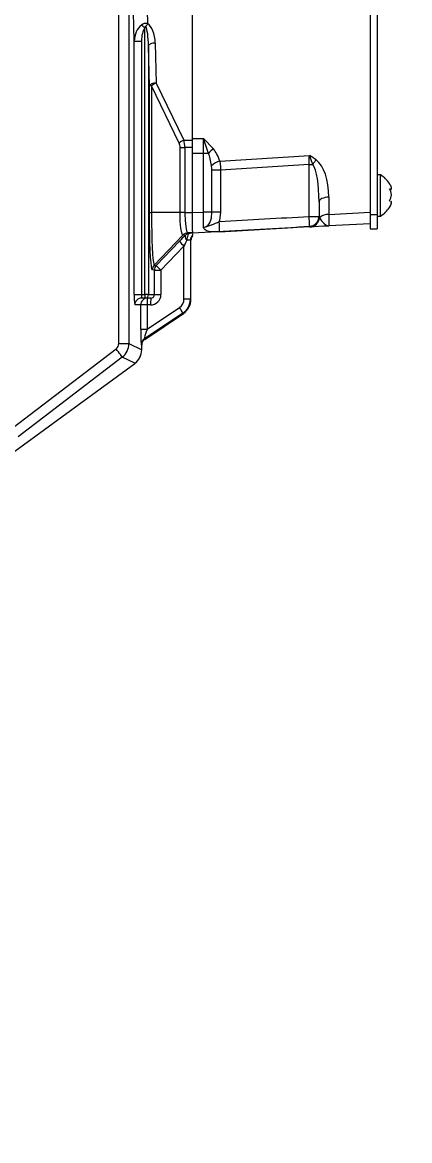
# Model space of a CAD drawing. Header units: millimetres. Extents: x 20 to 768, y 29 to 540.
# Drawn here: x 214.32 to 225.65, y 416.66 to 449.36 of the extents above; entities that cross this region are included whole.
import ezdxf

# ---------------------------------------------------------------- set-up
doc = ezdxf.new("R2010")
doc.units = ezdxf.units.MM
doc.linetypes.add('CENTERX2', pattern=[20.32, 12.7, -2.54, 2.54, -2.54])
doc.styles.add('SLDTEXTSTYLE0', font='TXT', dxfattribs={"width": 0.605})
doc.dimstyles.new('SLDDIMSTYLE0', dxfattribs={"dimtxt": 3.5, "dimasz": 3.5, "dimexe": 0, "dimexo": 0.0625, "dimgap": 0.875, "dimtad": 1, "dimtoh": 1, "dimlfac": 10, "dimrnd": 1e-09, "dimzin": 12, "dimdsep": 46, "dimtxsty": 'SLDTEXTSTYLE0', "dimsah": 1, "dimcen": 0.09, "dimadec": 0, "dimazin": 0, "dimtfac": 1, "dimtdec": 3, "dimtofl": 0, "dimtmove": 0, "dimatfit": 3, "dimfxl": 1, "dimfrac": 2, "dimtolj": 1, "dimtzin": 12, "dimarcsym": 0})

# ---------------------------------------------------------------- blocks, each defined once
blk = doc.blocks.new('*D11')
at = {"color": 7, "linetype": 'Continuous', "lineweight": 0, "transparency": 16777216}
for p, q in [((203.003, 512.502), (355.828, 512.502)), ((354.328, 252.399), (354.328, 512.502)), ((232.505, 252.399), (355.828, 252.399))]:
    blk.add_line(p, q, dxfattribs=at)
for points in [[(354.328, 512.502), (353.79, 509.002), (354.867, 509.002)], [(354.328, 252.399), (354.867, 255.899), (353.79, 255.899)]]:
    blk.add_solid(points, dxfattribs=at)
at = {"color": 7, "linetype": 'Continuous', "lineweight": 0, "transparency": 16777216, "insert": (349.816, 377.113), "char_height": 3.5, "attachment_point": 1, "rotation": 90, "style": 'SLDTEXTSTYLE0'}
blk.add_mtext('2601', dxfattribs=at)

msp = doc.modelspace()

# ---------------------------------------------------------------- linework, layer by layer
at = {"color": 7, "linetype": 'Continuous', "lineweight": 15}
for p, q in [((217.142291, 439.972392), (217.142291, 455.14504)), ((217.441879, 454.903117), (217.441879, 439.972392)), ((217.596285, 448.810736), (217.442672, 454.877082)), ((217.842121, 455.051103), (217.987056, 449.327496)), ((219.302617, 445.967892), (219.302617, 454.345384)), ((224.499024, 452.71931), (224.499024, 443.74539)), ((224.699025, 452.71931), (224.699025, 443.74539)), ((217.906339, 441.401652), (217.906339, 449.208418)), ((217.596285, 441.401652), (217.596285, 448.810736)), ((217.596285, 448.810736), (217.806478, 448.810736)), ((217.806478, 448.810736), (217.806478, 441.401652)), ((218.011437, 448.672071), (218.011437, 441.401652)), ((218.041016, 447.503987), (218.011437, 448.672071)), ((218.211163, 448.759082), (218.240742, 447.590998)), ((218.041016, 443.808749), (218.041016, 447.503987)), ((218.099321, 447.503987), (218.041016, 447.503987)), ((218.099321, 447.503987), (218.099321, 443.808475)), ((218.90635, 445.833722), (218.099321, 447.503987)), ((218.240742, 447.590998), (219.047774, 445.920733)), ((219.047774, 445.920733), (219.302617, 445.920733)), ((219.302617, 445.967892), (219.618316, 445.971719)), ((219.302617, 445.703212), (219.302617, 445.967892)), ((218.93623, 443.808475), (218.93623, 445.703212)), ((218.93623, 445.703212), (219.077651, 445.703212)), ((219.077651, 445.703212), (219.077651, 443.808475)), ((219.302617, 445.703212), (219.077651, 445.703212)), ((219.302617, 443.808475), (219.302617, 445.703212)), ((219.618316, 445.533946), (219.302617, 445.53012)), ((219.765974, 445.533946), (219.618316, 445.533946)), ((219.618316, 443.81738), (219.618316, 445.533946)), ((220.097007, 445.303133), (222.718318, 445.475772)), ((222.710468, 445.211569), (220.122738, 445.041135)), ((222.710468, 443.690971), (222.710468, 445.211569)), ((222.710468, 445.211569), (222.818662, 445.211569)), ((219.866602, 443.81738), (219.866602, 445.041135)), ((220.122738, 445.041135), (219.866602, 445.041135)), ((220.122738, 445.041135), (220.122738, 443.81738)), ((224.799026, 444.901648), (224.699025, 444.901648)), ((224.799026, 444.840935), (224.799026, 444.901648)), ((224.799026, 443.701652), (224.799026, 444.840935)), ((225.065072, 444.484559), (225.094567, 444.484559)), ((223.002617, 444.121125), (223.002617, 443.690971)), ((223.286916, 444.252458), (223.286916, 443.746975)), ((225.058295, 444.148222), (225.078942, 444.14852)), ((218.93623, 443.808475), (218.099321, 443.808475)), ((219.077651, 443.808475), (218.93623, 443.808475)), ((219.077651, 443.808475), (219.302617, 443.808475)), ((219.302617, 443.800834), (219.618316, 443.81738)), ((219.302617, 443.259803), (219.302617, 443.808475)), ((219.866602, 443.81738), (219.618316, 443.81738)), ((220.122738, 443.81738), (219.866602, 443.81738)), ((222.710468, 443.690971), (223.002617, 443.690971)), ((223.002617, 443.690971), (223.002617, 443.680254)), ((224.499024, 443.473986), (223.286916, 443.410459)), ((224.499024, 443.74539), (224.699025, 443.74539)), ((224.499024, 443.74539), (224.499024, 443.324176)), ((224.699025, 443.74539), (224.699025, 443.324176)), ((224.699025, 443.701652), (224.799026, 443.701652)), ((219.018729, 443.146363), (218.18303, 442.26692)), ((219.082941, 443.133846), (219.018979, 443.146339)), ((219.302617, 443.208507), (219.163637, 443.208507)), ((219.163637, 443.208507), (219.227598, 443.196026)), ((222.718318, 443.380657), (219.302617, 443.201652)), ((219.302617, 443.259803), (219.302617, 443.201652)), ((219.302617, 443.195489), (219.302617, 443.201652)), ((219.302617, 443.177989), (219.302617, 443.138841)), ((224.499024, 443.324176), (224.699025, 443.324176)), ((218.24113, 442.255572), (218.91637, 442.962018)), ((219.050558, 442.8242), (218.375321, 442.117754)), ((219.050558, 441.274205), (219.050558, 442.8242)), ((219.239332, 442.992774), (219.239332, 441.274205)), ((219.252615, 442.991224), (219.239332, 442.992774)), ((219.252615, 441.267124), (219.252615, 442.990866)), ((218.186061, 442.117754), (218.127961, 442.129103)), ((218.18303, 442.26692), (218.24113, 442.255572)), ((218.186061, 441.401652), (218.186061, 442.117754)), ((218.186061, 442.117754), (218.375321, 442.117754)), ((218.375321, 442.117754), (218.375321, 441.401652)), ((217.596285, 441.401652), (217.806478, 441.401652)), ((217.806478, 441.401652), (217.906339, 441.401652)), ((217.911573, 441.301647), (217.811711, 441.301647)), ((218.011437, 441.401652), (217.906339, 441.401652)), ((218.084548, 441.301647), (217.911573, 441.301647)), ((218.011437, 441.401652), (218.186061, 441.401652)), ((218.186061, 441.401652), (218.375321, 441.401652)), ((219.239332, 441.274205), (219.050558, 441.274205)), ((219.239332, 441.274205), (219.252615, 441.267124)), ((217.784409, 441.10165), (217.611985, 441.10165)), ((217.784409, 440.397599), (217.784409, 441.10165)), ((217.973669, 441.10165), (217.784409, 441.10165)), ((219.018338, 440.861038), (217.891656, 440.110555)), ((217.903073, 440.095261), (219.032229, 440.853635)), ((218.074082, 441.10165), (217.973669, 441.10165)), ((217.973669, 441.10165), (217.973669, 440.397599)), ((217.973669, 440.397599), (218.91772, 441.02644)), ((219.032229, 440.853635), (219.018338, 440.861038)), ((217.784409, 440.397599), (217.973669, 440.397599)), ((217.142291, 439.972392), (217.441879, 439.972392)), ((217.441879, 439.972392), (217.81442, 439.78813)), ((217.814524, 439.929751), (217.803015, 439.945164)), ((217.814524, 439.80104), (217.814524, 439.929751)), ((217.814661, 439.80104), (217.814661, 439.928368)), ((217.891656, 440.110555), (217.903073, 440.095261)), ((214.015855, 437.486342), (217.063774, 439.813653)), ((217.245589, 439.575544), (214.197667, 437.248233)), ((217.613031, 439.393798), (217.245589, 439.575544)), ((210.568537, 434.241167), (217.608629, 439.390364)), ((210.570106, 434.242514), (217.610197, 439.391712))]:
    msp.add_line(p, q, dxfattribs=at)
at = {"color": 8, "linetype": 'Continuous', "lineweight": 15}
for p, q in [((223.286916, 443.746975), (224.499024, 443.810502)), ((217.814524, 439.80104), (217.814661, 439.80104))]:
    msp.add_line(p, q, dxfattribs=at)
at = {"color": 7, "linetype": 'Continuous', "lineweight": 15, "flags": 128}
for points in [[(217.936735, 449.240485), (217.931588, 449.246565), (217.929272, 449.247828), (217.927228, 449.248186), (217.925174, 449.247828), (217.922784, 449.246481), (217.919411, 449.242857), (217.912184, 449.228016), (217.906339, 449.208418)], [(218.211163, 448.759082), (218.173312, 448.756734), (218.136827, 448.751322), (218.103035, 448.743037), (218.073149, 448.7322), (218.048258, 448.719171), (218.029256, 448.704448), (218.016831, 448.688558), (218.011437, 448.672071)], [(218.240742, 447.590998), (218.20289, 447.58865), (218.166406, 447.583237), (218.132613, 447.574952), (218.102728, 447.564116), (218.077834, 447.551099), (218.058835, 447.536376), (218.04641, 447.520474), (218.041016, 447.503987)], [(219.618316, 445.971719), (219.619451, 445.970634), (219.913633, 445.665279)], [(219.765974, 445.533946), (219.640912, 445.908693), (219.618942, 445.96999), (219.618316, 445.971719)], [(222.818662, 445.211569), (222.769682, 445.341972), (222.718854, 445.474425), (222.718318, 445.475772)], [(219.866602, 445.041135), (219.865407, 445.091799), (219.857661, 445.1718)], [(220.097007, 445.303133), (220.117129, 445.142403), (220.122738, 445.041135)], [(225.081985, 444.605652), (225.09809, 444.574955), (225.113232, 444.528654), (225.113664, 444.497278), (225.100355, 444.484976), (225.074296, 444.489685), (225.058295, 444.497374)], [(225.078942, 444.45478), (225.098093, 444.454506), (225.113232, 444.475201), (225.113325, 444.483617)], [(223.286916, 444.252458), (223.230673, 444.248799), (223.177017, 444.240561), (223.127873, 444.22802), (223.085002, 444.211653), (223.049949, 444.192031), (223.023973, 444.169858), (223.008002, 444.145933), (223.002617, 444.121125)], [(225.098093, 444.148794), (225.113232, 444.128099), (225.113664, 444.089177), (225.100352, 444.039706), (225.074296, 443.981174), (225.058295, 443.952504)], [(218.127961, 442.129103), (218.113632, 442.154959), (218.099715, 442.225519), (218.086423, 442.339876), (218.074278, 442.493835), (218.06335, 442.690984), (218.054347, 442.920974), (218.047677, 443.1698), (218.043218, 443.43603), (218.041016, 443.808749)], [(218.041016, 443.808749), (218.058033, 443.808606), (218.099321, 443.808475)], [(218.099321, 443.808475), (218.099321, 443.808475), (218.101449, 443.466118), (218.105779, 443.220964), (218.112214, 442.991927), (218.120862, 442.780844), (218.131389, 442.600051), (218.143116, 442.458883), (218.155919, 442.354217), (218.169261, 442.290011), (218.18303, 442.26692), (218.18303, 442.26692)], [(219.018702, 443.146339), (219.018702, 443.146339), (219.010781, 443.15007), (218.983333, 443.211237), (218.960486, 443.341604), (218.943228, 443.538264), (218.936564, 443.756274), (218.93623, 443.808475), (218.93623, 443.808475)], [(219.077651, 443.808475), (219.078, 443.762008), (219.084762, 443.567565), (219.102459, 443.390826), (219.125925, 443.271569), (219.154359, 443.213168), (219.162644, 443.208721)], [(219.624753, 443.370202), (219.68923, 443.386772), (219.754569, 443.431512), (219.807716, 443.504039), (219.851701, 443.638042), (219.866602, 443.81738)], [(220.122738, 443.81738), (220.092936, 443.573859), (220.08412, 443.542794)], [(223.012097, 443.648449), (223.074515, 443.564621), (223.142354, 443.490818), (223.210035, 443.434373), (223.276149, 443.410471), (223.28638, 443.410435), (223.286916, 443.410459)], [(219.227598, 443.196026), (219.20941, 443.191865), (219.191913, 443.180278), (219.175772, 443.161693), (219.161601, 443.136814), (219.149937, 443.106583), (219.141222, 443.072143), (219.135789, 443.034831), (219.133843, 442.996028)], [(220.092515, 443.243423), (219.957824, 443.237379), (219.829501, 443.23968), (219.711856, 443.268529), (219.660474, 443.304423), (219.634454, 443.338695), (219.624753, 443.370178)], [(223.286916, 443.410459), (223.285653, 443.4104), (223.265381, 443.409327), (223.133157, 443.402401), (222.986899, 443.394736), (222.862114, 443.388203), (222.77223, 443.383482)], [(217.245589, 439.575544), (217.240526, 439.582172), (217.229114, 439.597109), (217.211766, 439.619842), (217.189099, 439.649525), (217.161934, 439.685097), (217.131241, 439.725295), (217.098124, 439.768663), (217.063774, 439.813653)], [(217.814545, 439.786533), (217.814596, 439.790169), (217.814661, 439.80104)], [(217.608629, 439.390364), (217.609428, 439.39096), (217.611821, 439.392713)]]:
    msp.add_lwpolyline(points, dxfattribs=at)
at = {"color": 7, "linetype": 'CENTERX2', "lineweight": 0}
for radius, start, end in [(134, 299.41474731, 180), (130.743499, 314.29658528, 194.29658528)]:
    msp.add_arc((203.002615, 378.501652), radius, start, end, dxfattribs=at)
at = {"color": 7, "linetype": 'Continuous', "lineweight": 15}
for centre, radius, start, end in [((217.938121, 449.127547), 0.20585, 76.2478637, 130.5955254), ((218.701802, 448.856079), 0.85621, 146.5927675, 153.3228391), ((214.64727, 444.901313), 5.401174, 52.8861951, 54.233441), ((218.397062, 447.178495), 0.441129, 110.7543934, 132.4503707), ((219.204011, 445.508354), 0.440983, 110.7500473, 132.4536391), ((218.63623, 445.703209), 0.3, 0, 25.7887486), ((220.336893, 445.040731), 0.754459, 124.1257399, 139.1763567), ((221.067363, 442.764394), 3.174464, 54.3175016, 58.6628268), ((220.215536, 444.80336), 0.513637, 103.3420922, 134.1665461), ((223.594225, 444.722947), 0.916651, 137.4438117, 147.7881524), ((224.459127, 444.289713), 0.7, 31.0657177, 60.9502528), ((224.831372, 444.322798), 0.286305, 322.4281534, 37.5718466), ((224.459127, 444.289713), 0.7, 26.8893424, 31.0657177), ((224.864358, 444.110322), 0.250036, 320.8625243, 354.9404413), ((223.255477, 443.40213), 0.346276, 84.7907914, 134.6561326), ((224.459127, 444.313591), 0.7, 299.0497472, 329.0315032), ((224.459127, 444.313591), 0.7, 329.0315032, 333.0492671), ((218.941529, 445.88417), 2.605295, 285.219458, 296.0123717), ((216.98287, 443.306022), 3.110276, 358.8467708, 4.3659063), ((217.93121, 443.357087), 4.790906, 0.5407918, 3.9962517), ((222.702615, 443.68025), 0.3, 273, 0), ((222.708688, 443.69598), 0.293971, 272.5764379, 359.0237045), ((222.718741, 443.675693), 0.294619, 273.6073721, 354.6940627), ((219.163468, 443.009552), 0.19917, 90.1349645, 136.6001091), ((219.163746, 443.008867), 0.19964, 90.0313874, 136.4805694), ((219.229816, 443.109784), 0.148833, 170.6962305, 229.8467048), ((219.227756, 442.9963), 0.199725, 90.0451986, 136.474729), ((219.43982, 442.992653), 0.200488, 133.1840287, 179.965541), ((222.964632, 438.896821), 4.490597, 92.9020605, 93.1443126), ((220.029436, 443.911531), 1.463042, 220.4662157, 228.0046484), ((218.328214, 442.128997), 0.200252, 136.4691175, 179.9699389), ((218.386315, 442.117648), 0.200254, 136.4692854, 179.969771), ((219.354251, 443.20516), 1.463133, 220.4670462, 228.0050899), ((219.041243, 441.326858), 1.446892, 177.0369133, 188.9544853), ((217.811843, 441.101789), 0.199858, 90.0377557, 180.0399914), ((217.98427, 441.101786), 0.199861, 90.0386142, 180.0391329), ((218.288311, 441.376727), 0.482478, 177.0387933, 188.9523677), ((218.388393, 441.376738), 0.482697, 177.0415087, 188.9496523), ((217.911497, 441.401587), 0.09994, 270.0431937, 0.0371135), ((218.936793, 441.151518), 0.964415, 171.0444571, 182.9640254), ((219.037206, 441.151518), 0.964415, 171.0444571, 182.9640254), ((217.820041, 440.24539), 1.347197, 27.1926776, 35.4336554), ((218.003307, 439.944267), 0.200294, 123.8786852, 179.7432792), ((218.014301, 439.928984), 0.199778, 152.5383002, 179.7800534), ((218.01707, 439.928612), 0.202409, 152.8064099, 180.0691596), ((217.314984, 439.794602), 0.499474, 306.2644788, 358.8883419), ((217.314992, 439.794601), 0.49947, 306.6346267, 359.2577341), ((217.80587, 439.786657), 0.008676, 359.1820711, 9.7788082), ((217.606529, 439.399833), 0.008871, 306.6225976, 317.1331415)]:
    msp.add_arc(centre, radius, start, end, dxfattribs=at)
at = {"color": 8, "linetype": 'Continuous', "lineweight": 15}
msp.add_arc((217.599355, 439.402742), 0.015466, 306.8417135, 314.5042496, dxfattribs=at)
at = {"color": 7, "linetype": 'Continuous', "lineweight": 15}
for centre, major_axis, ratio, start_param, end_param in [((217.911574, 448.726586), (0, 0.620891), 0.483176645, 4.764748858, 6.028841644), ((217.995736, 448.810734), (0.020224, 0.54611), 0.73071532, 0.550653232, 1.597850784), ((218.006203, 448.810734), (0, 0.459202), 0.434941254, 0.523598776, 1.570796327), ((217.911574, 448.639575), (0, 0.620891), 0.161058882, 4.764748858, 6.028841644), ((218.777652, 445.703209), (0, 0.5), 0.6, 4.71238898, 5.162487553), ((219.602615, 445.533121), (0.003633, 1.000117), 0.015695757, 4.713269103, 5.166421938), ((219.602615, 444.46308), (0.018559, 1.232264), 0.242988111, 5.328814205, 5.769259164), ((219.586915, 444.594412), (0.045709, 1.232072), 0.485569372, 5.343166897, 5.783611856), ((222.702615, 445.210011), (0.019726, 0.602599), 0.01293394, 4.715387321, 5.169559073), ((222.702615, 444.049396), (0.018559, 1.232264), 0.242988111, 4.77429162, 5.947909646), ((222.686915, 444.180727), (0.045709, 1.232072), 0.485569372, 4.788644312, 5.962262337), ((219.602615, 443.818198), (-0.01569, 0.600001), 0.02611427, 3.86862594, 4.710334687), ((219.646213, 443.820071), (11.456527, 0.6), 0.026150084, 4.749252203, 4.981783623), ((223.302615, 443.711695), (0.299532, 0.038741), 0.432507802, 3.08571125, 3.337777027), ((223.302615, 444.012107), (0.015713, 0.601646), 0.016242429, 2.027571381, 3.142869836), ((218.895435, 442.913984), (0.399787, 0.420482), 0.031009204, 1.050304131, 1.485833644), ((219.781617, 443.946295), (0.763346, 0.799614), 0.032551567, 3.156815282, 3.16242481), ((219.926274, 443.808478), (0.763553, 0.599513), 0.031658009, 3.153406327, 3.171658236), ((219.040092, 443.192405), (0.4, 0), 0.01023332, 0.854880435, 1.082906937), ((219.453379, 442.99104), (0.200764, 0), 0.996142937, 2.420298302, 3.140700808), ((219.63836, 443.820071), (11.472206, 0.600409), 0.052228785, 4.749253137, 4.981784557), ((222.702615, 443.980662), (-0.01569, 0.600001), 0.02611427, 3.142277416, 3.410302531), ((219.040092, 442.776167), (0.199744, 0.420637), 0.024071011, 1.032259471, 1.467788983), ((219.040092, 442.992415), (0.2, 0), 0.020466639, 0.087266463, 1.082906937), ((219.352997, 442.979298), (-0.007723, 0.200307), 0.499654927, 1.492003219, 1.493786911), ((218.074082, 441.401652), (0.301239, 0), 0.995886724, 4.71238898, 6.283185307), ((218.084549, 441.401652), (0.101513, 0), 0.985093829, 4.71238898, 6.283185307), ((218.748026, 441.276168), (0.283033, -0.107908), 0.990252243, 5.668866651, 6.644181073), ((218.737559, 441.276168), (0.478984, -0.150106), 0.995970705, 5.60879822, 6.584112643), ((218.750706, 441.269161), (0.443404, -0.236327), 0.995121623, 5.795528096, 6.770842518), ((217.80546, 440.42557), (0.001226, 0.481226), 0.043667608, 1.62905373, 3.083482596), ((218.005186, 440.42557), (0.113422, 0.315057), 0.060639963, 1.681483106, 3.135911972), ((216.942017, 439.972662), (-0.179576, 0.088821), 0.998295112, 2.68293771, 3.600247598), ((216.942017, 439.972662), (0.221675, 0.448174), 0.999660187, 4.253734036, 5.171043924), ((217.714661, 439.726881), (0.099211, 0.203862), 0.061508512, 6.157461968, 6.209821846), ((217.714661, 439.726881), (0.099211, 0.203862), 0.061508512, 6.157461968, 6.209821846), ((218.015072, 439.928645), (0.120114, -0.160871), 0.996185253, 3.091860989, 3.593495044), ((217.614249, 439.697353), (0.063905, 0.412315), 0.460339483, 5.005016128, 5.037157693), ((217.578057, 439.616387), (0.290852, 0.295062), 0.462093835, 4.374247759, 4.383116891)]:
    msp.add_ellipse(centre, major_axis=major_axis, ratio=ratio, start_param=start_param, end_param=end_param, dxfattribs=at)

# ---------------------------------------------------------------- dimensions: what is measured, and where the dimension line sits
at = {"color": 7, "linetype": 'Continuous', "lineweight": 0}
dim = msp.add_linear_dim(base=(354.328069, 512.501652), p1=(232.505365, 252.39864), p2=(203.002615, 512.501652), angle=90, text='2601', dimstyle='SLDDIMSTYLE0', dxfattribs=at)
dim.commit()
dim.dimension.update_dxf_attribs({"geometry": '*D11', "text_midpoint": (354.328069, 382.450146), "dimtype": 160})

doc.saveas('drawing.dxf')
